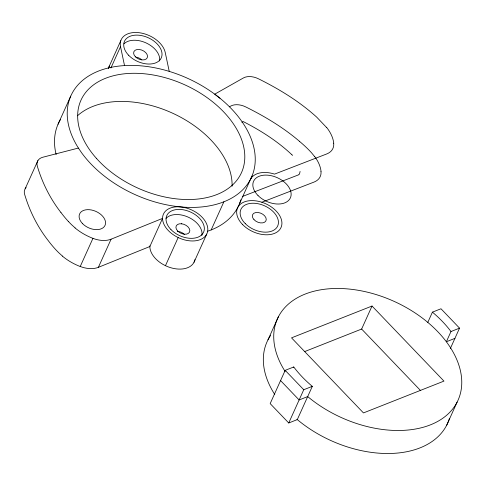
<?xml version="1.0" encoding="UTF-8"?>
<svg xmlns="http://www.w3.org/2000/svg" width="486" height="486" viewBox="0 0 486 486"><rect width="100%" height="100%" fill="white"/><g stroke="black" fill="none" stroke-linecap="round" stroke-linejoin="round"><path stroke-width="0.73" d="M300.087 171.449L299.655 173.356A12.818 8.256 24.3 0 1 299.4 173.97L299.382 174.006A6.926 4.459 24.3 0 1 299.06 174.523L298.981 174.608M25.175 188.762L37.878 160.623M58.028 124.27L70.737 96.131M108.396 68.131L120.789 40.684M110.923 67.955L120.528 46.68A23.844 15.358 24.3 0 1 139.324 32.732A23.844 15.358 24.3 0 1 165.234 52.482L169.231 71.387M92.941 238.353L80.239 266.486A22.01 14.179 24.3 0 0 98.379 267.33L149.852 246.524L162.555 218.39L111.081 239.197A22.01 14.179 24.3 0 1 92.941 238.353A42.179 27.167 24.3 0 1 75.063 227.964M98.379 267.33L111.081 239.197M165.465 265.684L178.168 237.551M194.005 262.276L206.708 234.143A23.844 15.358 24.3 0 0 180.513 206.908A23.844 15.358 24.3 0 0 168.35 230.589A23.844 15.358 24.3 0 0 206.708 234.143M211.173 229.933L223.876 201.799M239.325 204.114L252.027 175.975M267.974 339.866L278.369 316.848M285.185 370.356L270.173 403.605L288.739 422.978L297.298 419.594L312.31 386.346A99.059 63.806 24.3 0 1 293.751 366.973L285.185 370.356L303.75 389.729L312.31 386.346M293.459 367.61L293.751 366.973M288.739 422.978L303.75 389.729M304.443 351.664L361.633 329.052L372.027 306.034L443.955 381.103L363.461 412.924L291.533 337.855L372.027 306.034M427.802 322.388L432.418 312.152L440.984 308.768L459.543 328.141L450.34 348.529M459.543 328.141L450.984 331.525L446.361 341.761L454.926 338.371M446.731 425.135L457.126 402.116M229.435 106.811L230.741 106.076A14.671 9.453 24.3 0 1 245.952 107.023C264.949 116.494 283.308 127.478 299.479 141.323M241.913 122.314L243.219 121.573C260.733 130.515 277.506 141.201 291.861 154.718M242.289 196.532L298.726 174.79M261.857 202.243L313.968 182.104A22.01 14.179 24.3 0 0 320.973 171.321M78.404 148.054L81.703 152.908A99.059 63.806 24.3 0 0 243.389 189.109A99.059 63.806 24.3 0 0 161.923 69.364A99.059 63.806 24.3 0 0 78.404 148.054L42.914 157.209A14.671 9.453 24.3 0 0 37.373 166.364C42.349 183.015 50.252 198.768 60.932 212.51M181.448 223.773L181.782 223.809M177.985 231.445L178.319 231.482M219.982 98.245L214.721 94.169L243.443 77.942A14.671 9.453 24.3 0 1 258.655 78.89C277.658 88.355 296.004 99.357 312.182 113.189A118.693 76.454 24.3 0 1 316.708 117.144L326.677 127.599M75.136 227.916L71.715 224.836A65.1 41.936 24.3 0 1 70.118 223.256L68.319 221.373M62.433 256.055L59.013 252.969A65.1 41.936 24.3 0 1 57.415 251.39L55.617 249.506A105.59 68.01 24.3 0 1 48.248 240.637C37.537 226.926 29.658 211.149 24.671 194.497A14.671 9.453 24.3 0 1 26.08 187.596M292.019 154.87L292.566 155.405M361.633 329.052L420.439 390.428M280.568 380.587L299.127 399.96L307.693 396.576A99.059 63.806 24.3 0 0 457.678 400.993A99.059 63.806 24.3 0 0 358.273 290.294A99.059 63.806 24.3 0 0 285.136 371.456M314.491 156.413L311.751 153.06A65.1 41.936 24.3 0 0 310.268 151.432L308.464 149.554A105.59 68.01 24.3 0 0 299.461 141.335M120.528 46.68L124.525 65.586M314.588 156.389A42.179 27.167 24.3 0 1 321.033 171.333M250.503 179.255A23.844 15.358 24.3 0 1 274.56 174.11L326.671 153.971A22.01 14.179 24.3 0 0 333.675 143.188M326.768 127.575A42.367 27.289 24.3 0 1 333.754 143.2M240.837 199.795A99.059 63.806 24.3 0 1 207.328 231.324M56.145 154.542A99.059 63.806 24.3 0 1 60.604 119.319M77.481 115.771A88.051 56.716 24.3 0 1 172.281 113.05A88.051 56.716 24.3 0 1 232.077 186.199M449.495 418.306A99.059 63.806 24.3 0 1 296.958 419.309M274.772 394.529A99.059 63.806 24.3 0 1 270.568 335.498M432.418 312.152A99.059 63.806 24.3 0 1 450.984 331.525M194.922 259.615A23.844 15.358 24.3 0 1 170.537 267.658A23.844 15.358 24.3 0 1 149.87 245.855M68.301 221.379A105.59 68.01 24.3 0 1 60.95 212.504M80.226 266.528A42.179 27.167 24.3 0 1 62.36 256.098M177.39 231.409A7.339 4.726 24.3 0 1 184.571 234.574M166.042 218.372A20.181 12.994 24.3 0 1 188.805 217.418A20.181 12.994 24.3 0 1 201.866 235.431M108.263 68.332A23.844 15.358 24.3 0 1 109.52 66.066M136.013 57.184A7.339 4.726 24.3 0 1 141.754 59.796M123.991 43.807A20.181 12.994 24.3 0 1 146.638 43.187A20.181 12.994 24.3 0 1 159.584 60.975M242.739 224.708A23.844 15.358 24.3 0 0 280.938 227.703A23.844 15.358 24.3 0 0 254.196 200.688A23.844 15.358 24.3 0 0 242.739 224.708M245.284 223.627A20.181 12.994 24.3 0 0 277.609 226.16A20.181 12.994 24.3 0 0 254.98 203.306A20.181 12.994 24.3 0 0 245.284 223.627M253.99 219.636A7.339 4.726 24.3 0 0 265.854 220.966A7.339 4.726 24.3 0 0 258.03 212.497A7.339 4.726 24.3 0 0 253.99 219.636M257.987 195.494A20.181 12.994 24.3 0 0 290.312 198.027A20.181 12.994 24.3 0 0 267.683 175.173A20.181 12.994 24.3 0 0 257.987 195.494M82.62 223.7A13.942 8.979 24.3 0 0 104.976 225.522A13.942 8.979 24.3 0 0 89.406 209.703A13.942 8.979 24.3 0 0 82.62 223.7M96.392 158.327A88.051 56.716 24.3 0 0 239.319 176.728A88.051 56.716 24.3 0 0 147.975 74.188A88.051 56.716 24.3 0 0 96.392 158.327M177.682 231.038A7.339 4.726 24.3 0 0 189.491 232.168A7.339 4.726 24.3 0 0 181.466 223.773A7.339 4.726 24.3 0 0 177.682 231.038M170.938 229.556A20.181 12.994 24.3 0 0 203.397 232.563A20.181 12.994 24.3 0 0 181.235 209.515A20.181 12.994 24.3 0 0 170.938 229.556M135.375 56.741A7.339 4.726 24.3 0 0 147.185 57.87A7.339 4.726 24.3 0 0 139.16 49.475A7.339 4.726 24.3 0 0 135.375 56.741M128.583 55.21A20.181 12.994 24.3 0 0 161.066 58.308A20.181 12.994 24.3 0 0 138.996 35.223A20.181 12.994 24.3 0 0 128.583 55.21"/></g></svg>
